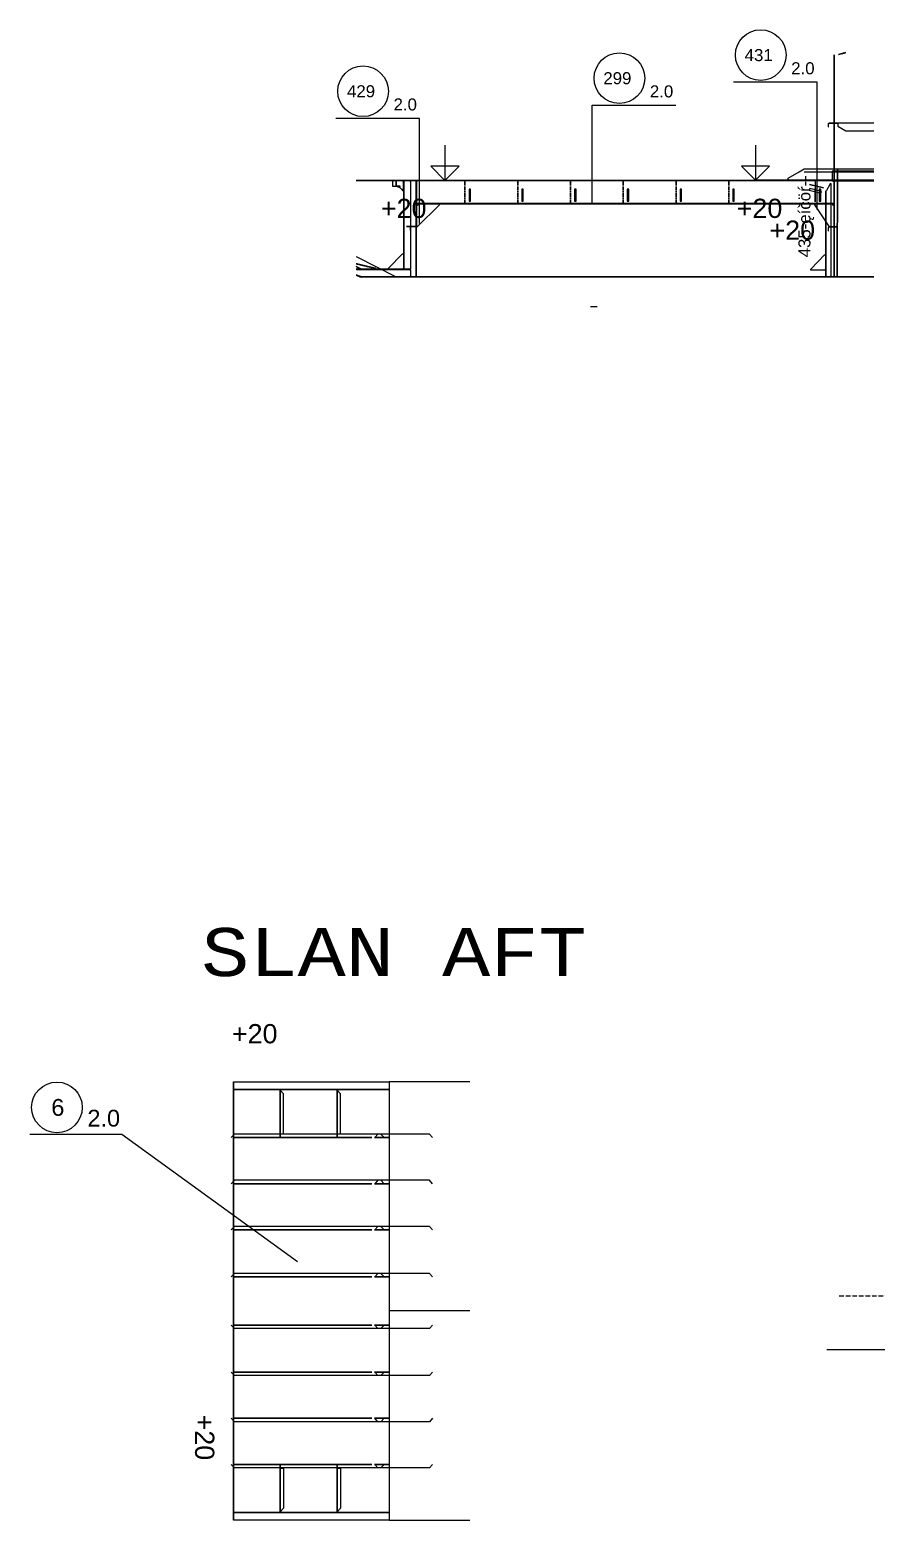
# Model space of a CAD drawing. Header units: inches. Extents: x -13175 to 44880, y -10439 to 22675.
# Drawn here: x -9483 to -5082, y 14661 to 22412 of the extents above; entities that cross this region are included whole.
import ezdxf

# ---------------------------------------------------------------- set-up
doc = ezdxf.new("R2010")
doc.units = ezdxf.units.IN
doc.header["$MEASUREMENT"] = 0
for name, pattern in [('Dashed', [10, 7.5, -2.5]), ('Dashed_dotted', [34, 24, -5, 0, -5]), ('Short_dashed', [5, 3.75, -1.25])]:
    doc.linetypes.add(name, pattern=pattern)
doc.layers.get('0').update_dxf_attribs({"linetype": 'CONTINUOUS'})
doc.styles.add('Style_ARIAL', font='ARIAL')
doc.styles.add('Style_Courier_New', font='Courier New')

msp = doc.modelspace()

# ---------------------------------------------------------------- linework, layer by layer
at = {"color": 3, "lineweight": 0}
for p, q in [((-5300.76274, 21126.66755), (-5300.76274, 22281.56562)), ((-5299.20968, 21126.66755), (-5299.20968, 22281.56562)), ((-5242.5476, 22293.26758), (-5278.51685, 22283.9582)), ((-5241.86162, 22290.61713), (-5277.83059, 22281.30622)), ((-5300.76274, 21926.66755), (-5327.219, 21926.66755)), ((-5300.76274, 21925.16761), (-5327.219, 21925.16761)), ((-5300.76274, 21626.66755), (-7785.42642, 21626.66755)), ((-5282.88773, 21626.66755), (-7785.42642, 21626.66755)), ((-7592.0329, 21626.66755), (-7596.86259, 21621.66724)), ((-7540.35596, 21626.66755), (-7596.86259, 21626.66755)), ((-7578.37113, 21601.11213), (-7578.37113, 21626.66755)), ((-7576.81826, 21601.11213), (-7576.81826, 21626.66755)), ((-7540.35596, 21621.66724), (-7545.18556, 21626.66755)), ((-7501.71899, 21626.66755), (-7534.56038, 21626.66755)), ((-7501.71899, 21166.66694), (-7501.71899, 21626.66755)), ((-7474.84349, 21126.66755), (-7474.84349, 21626.66755)), ((-7473.29272, 21626.66755), (-7473.29272, 21512.66761)), ((-5300.76493, 21626.66755), (-7473.29272, 21626.66755)), ((-7473.29053, 21126.66755), (-7473.29053, 21626.66755)), ((-5300.76493, 21512.66761), (-5300.76493, 21626.66755)), ((-5093.70726, 21629.66742), (-5299.20968, 21629.66742)), ((-5093.70726, 21626.66755), (-5299.20968, 21626.66755)), ((-5282.88773, 21126.66755), (-5282.88773, 21626.66755)), ((-7596.86259, 21603.16748), (-7592.0329, 21598.16718)), ((-5316.68919, 21126.66755), (-5316.68919, 21611.66816)), ((-7474.84349, 21388.16657), (-7501.29966, 21388.16657)), ((-7474.84349, 21386.66663), (-7501.29966, 21386.66663)), ((-5300.76274, 21386.66663), (-5327.219, 21386.66663)), ((-5300.76274, 21385.16669), (-5327.219, 21385.16669)), ((-7785.42642, 21233.08844), (-7578.40947, 21126.66755)), ((-7785.42642, 21166.66694), (-7771.31509, 21166.66694)), ((-7534.56038, 21166.66694), (-7501.71899, 21166.66694)), ((-7501.71899, 21126.66755), (-7501.71899, 21160.66718)), ((-7785.42642, 21139.08057), (-7759.54455, 21126.66755)), ((-7785.42642, 21136.84821), (-7760.41526, 21124.85175)), ((-7785.42642, 21135.96015), (-7767.34847, 21126.66755)), ((-7767.34847, 21126.66755), (-7501.71899, 21126.66755)), ((-5093.70726, 21126.66755), (-7759.54446, 21126.66755)), ((-5093.70726, 21124.66712), (-7759.54446, 21124.66712)), ((-7578.40947, 21126.66755), (-5282.88773, 21126.66755)), ((-5341.32031, 21126.66755), (-5316.68919, 21126.66755)), ((-6533.67628, 20970.49384), (-6567.48365, 20970.49384)), ((-8423.86035, 14661.04407), (-8423.86035, 16941.04438)), ((-8423.86035, 16941.04438), (-7614.40066, 16941.04438)), ((-7614.40066, 16941.04438), (-7614.40066, 14661.04407)), ((-7195.71456, 16941.04438), (-7614.40057, 16941.04438)), ((-7614.40057, 16941.04438), (-7614.40057, 14661.04407)), ((-7614.40057, 15751.04422), (-7195.71456, 15751.04422)), ((-7614.40066, 14661.04407), (-8423.86035, 14661.04407)), ((-7614.40057, 14661.04407), (-7195.71456, 14661.04407))]:
    msp.add_line(p, q, dxfattribs=at)
at = {"color": 3, "lineweight": 25}
for p, q in [((-5278.38382, 21926.66755), (-5308.32061, 21926.66755)), ((-5093.70726, 21626.66755), (-5307.99321, 21626.66755)), ((-5284.33665, 21126.66755), (-5283.04252, 21689.66803)), ((-5288.21906, 21386.66663), (-5318.15575, 21386.66663)), ((-8423.86035, 14661.04407), (-8423.86035, 16941.04438)), ((-8423.86035, 16901.04422), (-7614.40066, 16901.04422)), ((-8181.47754, 16901.04422), (-8181.47754, 16653.04389)), ((-7885.62888, 16653.04389), (-7885.62888, 16901.04422)), ((-8423.86035, 16651.04422), (-7704.34064, 16651.04422)), ((-7690.84958, 16651.04422), (-7614.40066, 16651.04422)), ((-8423.86035, 16411.04407), (-7704.34064, 16411.04407)), ((-7690.84958, 16411.04407), (-7614.40066, 16411.04407)), ((-8423.86035, 16171.04468), (-7704.34064, 16171.04468)), ((-7690.84958, 16171.04468), (-7614.40066, 16171.04468)), ((-8423.86035, 15926.04422), (-7704.34064, 15926.04422)), ((-7690.84958, 15926.04422), (-7614.40066, 15926.04422)), ((-7704.34064, 15676.04422), (-8423.86035, 15676.04422)), ((-7614.40066, 15676.04422), (-7690.84958, 15676.04422)), ((-7704.34064, 15431.04453), (-8423.86035, 15431.04453)), ((-7614.40066, 15431.04453), (-7690.84958, 15431.04453)), ((-7704.34064, 15191.04438), (-8423.86035, 15191.04438)), ((-7614.40066, 15191.04438), (-7690.84958, 15191.04438)), ((-7704.34064, 14951.04422), (-8423.86035, 14951.04422)), ((-8181.47754, 14949.04456), (-8181.47754, 14701.04422)), ((-7885.62888, 14701.04422), (-7885.62888, 14949.04456)), ((-7614.40066, 14951.04422), (-7690.84958, 14951.04422)), ((-8423.86035, 14701.04422), (-7614.40066, 14701.04422))]:
    msp.add_line(p, q, dxfattribs=at)
at = {"color": 1, "lineweight": 0}
for p, q in [((-5093.70726, 21926.66755), (-5281.07594, 21926.66755)), ((-5239.25027, 21886.66816), (-5093.70726, 21886.66816)), ((-5093.70726, 21629.66742), (-5540.30689, 21629.66742)), ((-5456.65525, 21689.66803), (-5093.70726, 21689.66803)), ((-5339.41764, 15549.1941), (2630.58263, 15549.1941))]:
    msp.add_line(p, q, dxfattribs=at)
at = {"color": 6, "lineweight": 0}
for p, q in [((-7324.72829, 21811.64374), (-7324.72838, 21628.66797)), ((-5709.69695, 21812.64319), (-5709.697, 21629.66742)), ((-5709.697, 21629.66742), (-5782.59324, 21703.05304)), ((-5636.31147, 21703.05304), (-5782.59324, 21703.05304)), ((-5636.31147, 21703.05304), (-5709.697, 21629.66742)), ((-7324.72838, 21628.66797), (-7397.62458, 21702.05359)), ((-7251.34276, 21702.05359), (-7397.62458, 21702.05359)), ((-7251.34276, 21702.05359), (-7324.72838, 21628.66797)), ((-5310.67208, 21676.16706), (-5310.67208, 21627.16803)), ((-5093.70726, 21676.16706), (-5310.67208, 21676.16706)), ((-5310.67208, 21627.16803), (-5093.70726, 21627.16803))]:
    msp.add_line(p, q, dxfattribs=at)
at = {"color": 3, "linetype": 'Dashed_dotted', "lineweight": 25}
for p, q in [((-7220.53536, 21626.66755), (-7220.53536, 21601.16706)), ((-6946.18715, 21626.66755), (-6946.18715, 21601.16706)), ((-6671.83889, 21626.66755), (-6671.83889, 21601.16706)), ((-6397.49049, 21626.66755), (-6397.49049, 21601.16706)), ((-6123.14235, 21626.66755), (-6123.14235, 21601.16706)), ((-5848.79397, 21626.66755), (-5848.79397, 21601.16706)), ((-7501.20124, 21388.16657), (-7525.83236, 21388.16657))]:
    msp.add_line(p, q, dxfattribs=at)
at = {"color": 1, "linetype": 'Short_dashed', "lineweight": 0}
msp.add_line((-5456.65525, 21674.04303), (-5093.70726, 21674.04303), dxfattribs=at)
at = {"color": 2, "linetype": 'Short_dashed', "lineweight": 25}
for p, q in [((-7538.49458, 21622.59498), (-7538.49458, 21170.74103)), ((-7785.42642, 21195.02997), (-7685.82429, 21170.97144))]:
    msp.add_line(p, q, dxfattribs=at)
at = {"color": 2, "linetype": 'Dashed', "lineweight": 25}
for p, q in [((-7220.54023, 21596.66724), (-7220.54023, 21508.66675)), ((-6946.19202, 21596.66724), (-6946.19202, 21508.66675)), ((-6671.84376, 21596.66724), (-6671.84376, 21508.66675)), ((-6397.49537, 21596.66724), (-6397.49537, 21508.66675)), ((-6123.14723, 21596.66724), (-6123.14723, 21508.66675)), ((-5848.79886, 21596.66724), (-5848.79886, 21508.66675))]:
    msp.add_line(p, q, dxfattribs=at)
at = {"color": 2, "lineweight": 0}
for p, q in [((-7199.45411, 21583.97803), (-7199.4542, 21521.35596)), ((-7191.62635, 21583.97803), (-7199.45411, 21583.97803)), ((-7191.62635, 21521.35596), (-7191.62635, 21583.97803)), ((-6925.10589, 21583.97803), (-6925.10594, 21521.35596)), ((-6917.27814, 21583.97803), (-6925.10589, 21583.97803)), ((-6917.27818, 21521.35596), (-6917.27814, 21583.97803)), ((-6650.75764, 21583.97803), (-6650.75768, 21521.35596)), ((-6642.92988, 21583.97803), (-6650.75764, 21583.97803)), ((-6642.92992, 21521.35596), (-6642.92988, 21583.97803)), ((-6376.40925, 21583.97803), (-6376.40929, 21521.35596)), ((-6368.58145, 21583.97803), (-6376.40925, 21583.97803)), ((-6368.5815, 21521.35596), (-6368.58145, 21583.97803)), ((-6102.06109, 21583.97803), (-6102.06114, 21521.35596)), ((-6094.23331, 21583.97803), (-6102.06109, 21583.97803)), ((-6094.23336, 21521.35596), (-6094.23331, 21583.97803)), ((-5827.71272, 21583.97803), (-5827.71276, 21521.35596)), ((-5819.88493, 21583.97803), (-5827.71272, 21583.97803)), ((-5819.88498, 21521.35596), (-5819.88493, 21583.97803)), ((-5427.99105, 21586.28058), (-5429.95242, 21578.70307)), ((-5429.95242, 21578.70307), (-5369.32782, 21563.01246)), ((-5367.3664, 21570.58997), (-5427.99105, 21586.28058)), ((-5378.02791, 21582.97858), (-5378.028, 21520.35651)), ((-5370.20015, 21582.97858), (-5378.02791, 21582.97858)), ((-5370.20015, 21520.35651), (-5370.20015, 21582.97858)), ((-5369.32782, 21563.01246), (-5367.3664, 21570.58997)), ((-7199.4542, 21521.35596), (-7191.62635, 21521.35596)), ((-6925.10594, 21521.35596), (-6917.27818, 21521.35596)), ((-6650.75768, 21521.35596), (-6642.92992, 21521.35596)), ((-6376.40929, 21521.35596), (-6368.5815, 21521.35596)), ((-6102.06114, 21521.35596), (-6094.23336, 21521.35596)), ((-5827.71276, 21521.35596), (-5819.88498, 21521.35596)), ((-5378.028, 21520.35651), (-5370.20015, 21520.35651))]:
    msp.add_line(p, q, dxfattribs=at)
at = {"color": 2, "lineweight": 25}
for p, q in [((-5356.18409, 21589.4773), (-5428.60645, 21608.2212)), ((-5399.11403, 21586.66816), (-5399.11403, 21516.66694))]:
    msp.add_line(p, q, dxfattribs=at)
at = {"color": 3, "linetype": 'Short_dashed', "lineweight": 25}
for p, q in [((-5344.27098, 21573.10614), (-5344.27098, 21129.72236)), ((-7469.21967, 21508.59351), (-5304.83788, 21508.59351)), ((-7773.08911, 21172.12653), (-7785.42642, 21178.46961))]:
    msp.add_line(p, q, dxfattribs=at)
at = {"color": 1, "linetype": 'Short_dashed', "lineweight": 25}
msp.add_line((-7505.65318, 21164.73975), (-7785.42642, 21164.73975), dxfattribs=at)
at = {"color": 1, "linetype": 'Dashed_dotted', "lineweight": 0}
msp.add_line((-5274.41577, 15828.08738), (2950.31224, 15828.08738), dxfattribs=at)
at = {"color": 1, "lineweight": 0}
for points in [[(-5388.74759, 21477.81501), (-5388.74759, 22139.52918), (-5823.62255, 22139.52918)], [(-6558.41428, 21509.09858), (-6558.41426, 22019.32349), (-6123.53929, 22019.32349)], [(-7456.33735, 21405.08704), (-7456.33744, 21951.40052), (-7891.21245, 21951.40052)], [(-5281.07594, 21926.66755), (-5281.07594, 21911.66816), (-5239.25027, 21886.66816)], [(-5540.30689, 21629.66742), (-5540.30689, 21639.66803), (-5482.79518, 21674.04303), (-5456.65525, 21689.66803)], [(-5399.11403, 21626.66755), (-5399.11403, 21586.66816), (-5397.0435, 21586.66816), (-5397.0435, 21626.66755)], [(-7505.95845, 21383.66675), (-7505.95845, 21368.22181), (-7504.40549, 21368.22181), (-7504.40549, 21383.66675)], [(-5331.8777, 21382.16681), (-5331.8777, 21366.72187), (-5330.32473, 21366.72187), (-5330.32473, 21382.16681)], [(-7501.71899, 21160.66718), (-7507.58494, 21166.74018), (-7785.42642, 21166.74018)], [(-8092.15201, 16004.07081), (-9004.44011, 16666.90497), (-9483.19796, 16666.90497)], [(-7388.57716, 16651.04422), (-7404.56818, 16668.89853), (-7673.05487, 16668.89853), (-7689.0459, 16651.04422)], [(-7388.57716, 16411.04407), (-7404.56818, 16428.89838), (-7673.05487, 16428.89838), (-7689.0459, 16411.04407)], [(-7388.57716, 16171.04468), (-7404.56818, 16188.89823), (-7673.05487, 16188.89823), (-7689.0459, 16171.04468)], [(-7388.57716, 15926.04422), (-7404.56818, 15943.89853), (-7673.05487, 15943.89853), (-7689.0459, 15926.04422)], [(-7388.57716, 15676.04422), (-7404.56818, 15658.19068), (-7673.05487, 15658.19068), (-7689.0459, 15676.04422)], [(-7388.57716, 15431.04453), (-7404.56818, 15413.19022), (-7673.05487, 15413.19022), (-7689.0459, 15431.04453)], [(-7388.57716, 15191.04438), (-7404.56818, 15173.19007), (-7673.05487, 15173.19007), (-7689.0459, 15191.04438)], [(-7388.57716, 14951.04422), (-7404.56818, 14933.19068), (-7673.05487, 14933.19068), (-7689.0459, 14951.04422)]]:
    msp.add_lwpolyline(points, dxfattribs=at)
at = {"color": 3, "lineweight": 0}
for points in [[(-5331.8777, 21922.16773), (-5331.8777, 21906.72278), (-5330.32473, 21906.72278), (-5330.32473, 21922.16773)], [(-5300.76274, 21629.66742), (-5709.697, 21629.66742), (-5709.697, 21628.66797), (-7324.72838, 21628.66797), (-7324.72838, 21628.16748), (-7785.42642, 21628.16748)], [(-7596.86259, 21626.66755), (-7596.86259, 21601.66755), (-7596.86259, 21598.16718)], [(-7540.35596, 21576.66755), (-7540.35596, 21601.66755), (-7540.35596, 21626.66755)], [(-7573.71234, 21596.61231), (-7557.72227, 21596.61231), (-7557.72227, 21598.11225), (-7573.71234, 21598.11225)], [(-5341.32031, 21576.16095), (-5345.71971, 21571.60621), (-5345.71971, 21131.22229), (-5341.32031, 21126.66755)], [(-5316.68919, 21611.66816), (-5321.51879, 21611.66816), (-5341.32031, 21576.16095)], [(-7473.29272, 21512.66761), (-7467.21972, 21506.59461), (-5306.83793, 21506.59461), (-5300.76493, 21512.66761)], [(-7771.31509, 21166.66694), (-7773.9602, 21174.8075), (-7785.42642, 21180.70197)], [(-8181.49432, 16671.04392), (-8163.64039, 16671.04392), (-8163.64039, 16879.18982), (-8181.49432, 16897.04413)], [(-7885.58482, 16671.04392), (-7867.7307, 16671.04392), (-7867.7307, 16879.18982), (-7885.58482, 16897.04413)], [(-7639.86834, 16651.04422), (-7657.72237, 16668.89853), (-8418.88903, 16668.89853), (-8436.74315, 16651.04422)], [(-7639.86834, 16411.04407), (-7657.72237, 16428.89838), (-8418.88903, 16428.89838), (-8436.74315, 16411.04407)], [(-7639.86834, 16171.04468), (-7657.72237, 16188.89823), (-8418.88903, 16188.89823), (-8436.74315, 16171.04468)], [(-7639.86834, 15926.04422), (-7657.72237, 15943.89853), (-8418.88903, 15943.89853), (-8436.74315, 15926.04422)], [(-7639.86834, 15676.04422), (-7657.72237, 15658.19068), (-8418.88903, 15658.19068), (-8436.74315, 15676.04422)], [(-7639.86834, 15431.04453), (-7657.72237, 15413.19022), (-8418.88903, 15413.19022), (-8436.74315, 15431.04453)], [(-7639.86834, 15191.04438), (-7657.72237, 15173.19007), (-8418.88903, 15173.19007), (-8436.74315, 15191.04438)], [(-7639.86834, 14951.04422), (-7657.72237, 14933.19068), (-8418.88903, 14933.19068), (-8436.74315, 14951.04422)], [(-8181.49432, 14931.04453), (-8163.64039, 14931.04453), (-8163.64039, 14722.89863), (-8181.49432, 14705.04432)], [(-7885.58482, 14931.04453), (-7867.7307, 14931.04453), (-7867.7307, 14722.89863), (-7885.58482, 14705.04432)]]:
    msp.add_lwpolyline(points, dxfattribs=at)
at = {"color": 2, "lineweight": 0}
for points in [[(-7534.56038, 21626.66755), (-7540.42643, 21620.59455), (-7540.42643, 21172.73993), (-7534.56038, 21166.66694)], [(-7545.18556, 21166.66694), (-7617.62999, 21166.66694), (-7617.62999, 21171.66724), (-7545.18556, 21246.66724), (-7540.35596, 21246.66724), (-7540.35596, 21171.66724), (-7545.18556, 21166.66694)], [(-5350.49657, 21161.66816), (-5422.94091, 21161.66816), (-5422.94091, 21166.66694), (-5350.49657, 21241.66694), (-5345.66697, 21241.66694), (-5345.66697, 21166.66694), (-5350.49657, 21161.66816)], [(-7785.42642, 21197.08381), (-7686.77758, 21173.25568), (-7685.82429, 21171.66724)], [(-7685.82429, 21171.66724), (-7685.82429, 21166.66694), (-7753.43913, 21166.66694), (-7762.59965, 21168.87946), (-7785.42642, 21180.54328)]]:
    msp.add_lwpolyline(points, dxfattribs=at)
at = {"color": 3, "lineweight": 0}
for points in [[(-7596.86259, 21598.16718), (-7580.62819, 21598.16718, -0.2266898602), (-7551.03053, 21583.87885), (-7545.18556, 21576.66755), (-7540.35596, 21576.66755)], [(-7581.89057, 21598.16718, -0.4367886782), (-7578.75079, 21601.12128, -0.4107739627), (-7576.10444, 21597.89252, -0.4107739627)]]:
    msp.add_lwpolyline(points, format="xyb", dxfattribs=at)
at = {"color": 2, "lineweight": 0}
for points in [[(-7473.30092, 21496.66724), (-7473.30092, 21386.66663), (-7468.3009, 21386.66663), (-7353.30104, 21501.66755), (-7353.30104, 21506.66785), (-7463.30088, 21506.66785, -0.4142001271), (-7473.30092, 21496.66724, -0.4142001271)], [(-5300.7718, 21496.66724), (-5300.7718, 21391.66694), (-5305.77172, 21386.66663), (-5325.7718, 21386.66663), (-5400.7718, 21501.66755), (-5400.7718, 21506.66785), (-5310.77174, 21506.66785, 0.4142020643), (-5300.7718, 21496.66724, 0.4142020643)]]:
    msp.add_lwpolyline(points, format="xyb", dxfattribs=at)
at = {"color": 1, "lineweight": 0}
for centre in [(-5682.72237, 22280.42884), (-6417.51407, 22160.22315), (-7750.31222, 22092.30018), (-9342.29773, 16807.80539)]:
    msp.add_circle(centre, 131.50685, dxfattribs=at)
at = {"color": 3, "lineweight": 0}
for centre, radius, start, end in [((-5327.24208, 21922.0304), 4.63769, 89.715148926, 178.297119141), ((-5327.23435, 21922.07618), 3.09174, 89.715309143, 178.298126221), ((-7501.63354, 21626.5821), 4.91579, 179.006256104, 269.003936768), ((-7473.29301, 21626.66755), 5.00028, 270.002960205, 0.000325657), ((-5300.76465, 21626.66755), 5.00028, 179.999679565, 269.997039795), ((-7573.73542, 21601.24946), 4.63777, 181.703903198, 270.285003662), ((-7573.72769, 21601.20368), 3.09191, 181.704910278, 270.285186768), ((-7501.32274, 21383.52942), 4.63769, 89.715148926, 178.297119141), ((-7501.31501, 21383.5752), 3.09182, 89.715072632, 178.296600342), ((-5327.24208, 21382.02948), 4.63769, 89.715148926, 178.297119141), ((-5327.23435, 21382.07526), 3.09174, 89.715309143, 178.298126221), ((-7501.63354, 21166.75238), 4.91579, 90.996063232, 180.993743896), ((-7767.32196, 21126.85065), 4.80663, 357.816101074, 154.885910034), ((-7501.63354, 21126.753), 4.91579, 90.996063232, 180.993743896), ((-5316.60375, 21126.753), 4.91579, 90.996063232, 180.993743896)]:
    msp.add_arc(centre, radius, start, end, dxfattribs=at)

# ---------------------------------------------------------------- texts
at = {"color": 1, "lineweight": 0, "style": 'Style_ARIAL'}
for s, height, p in [('431', 62.622309, (-5766.21875, 22249.1178)), ('299', 62.622309, (-6501.01048, 22128.91211)), ('2.0', 62.622309, (-5524.20963, 22180.62568)), ('429', 62.622309, (-7833.8087, 22060.98914)), ('2.0', 62.622309, (-6259.00134, 22060.41999)), ('2.0', 62.622309, (-7591.79953, 21992.49701)), ('6', 87.5, (-9371.46434, 16764.05539)), ('2.0', 87.5, (-9183.78505, 16708.00071))]:
    msp.add_text(s, height=height, dxfattribs=at).set_placement(p)
at = {"color": 2, "lineweight": 0, "style": 'Style_ARIAL'}
msp.add_text('435-ęíčöŕ--', height=62.5, rotation=90, dxfattribs=at).set_placement((-5424.11403, 21228.91822))
at = {"color": 3, "lineweight": 0, "style": 'Style_ARIAL'}
for p in [(-7657.46621, 21433.48212), (-5807.15579, 21433.48212), (-5637.00975, 21319.85297), (-8432.20481, 17141.04438)]:
    msp.add_text('+20', height=100, dxfattribs=at).set_placement(p)
at = {"color": 7, "lineweight": 0, "style": 'Style_Courier_New'}
msp.add_text('SLAN AFT', height=250, dxfattribs=at).set_placement((-8591.9546, 17490.70334))
at = {"color": 3, "lineweight": 0, "style": 'Style_ARIAL'}
msp.add_text('+20', height=100, rotation=270, dxfattribs=at).set_placement((-8623.86035, 15210.04462))

doc.saveas('drawing.dxf')
